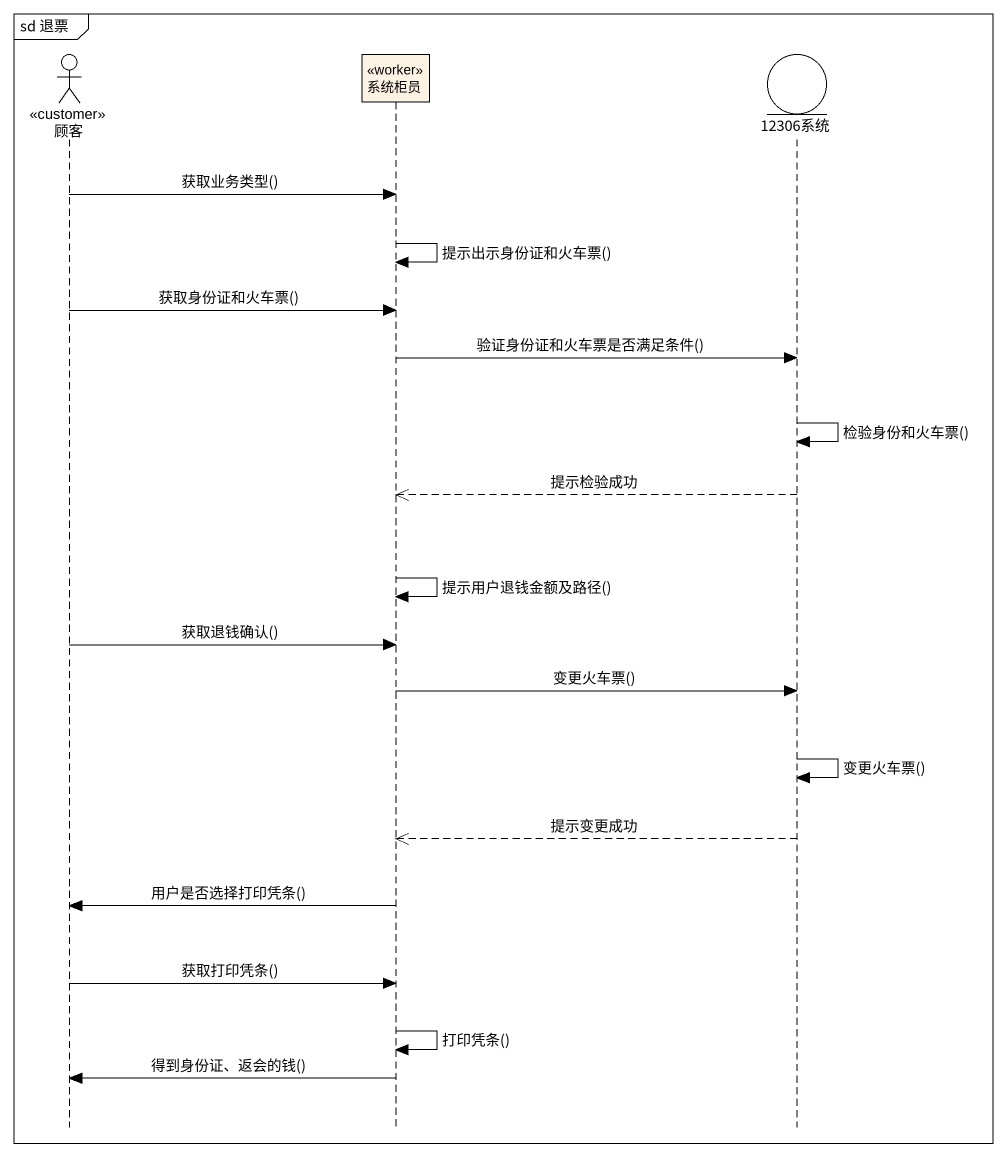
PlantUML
@startuml
mainframe sd 退票
hide footbox
actor 顾客 <<customer>>
participant 系统柜员 <<worker>>
entity "12306系统" as e12306系统

顾客 -> 系统柜员 : 获取业务类型()
系统柜员 -> 系统柜员 : 提示出示身份证和火车票()
顾客 -> 系统柜员 : 获取身份证和火车票()
系统柜员 -> e12306系统 : 验证身份证和火车票是否满足条件()
e12306系统 -> e12306系统 : 检验身份和火车票()
e12306系统 -->> 系统柜员 : 提示检验成功
系统柜员 -> 系统柜员 : 提示用户退钱金额及路径()
顾客 -> 系统柜员 : 获取退钱确认()
系统柜员 -> e12306系统 : 变更火车票()
e12306系统 -> e12306系统 : 变更火车票()
e12306系统 -->> 系统柜员 : 提示变更成功
系统柜员 -> 顾客 : 用户是否选择打印凭条()
顾客 -> 系统柜员 : 获取打印凭条()
系统柜员 -> 系统柜员 : 打印凭条()
系统柜员 -> 顾客 : 得到身份证、返会的钱()
@enduml
